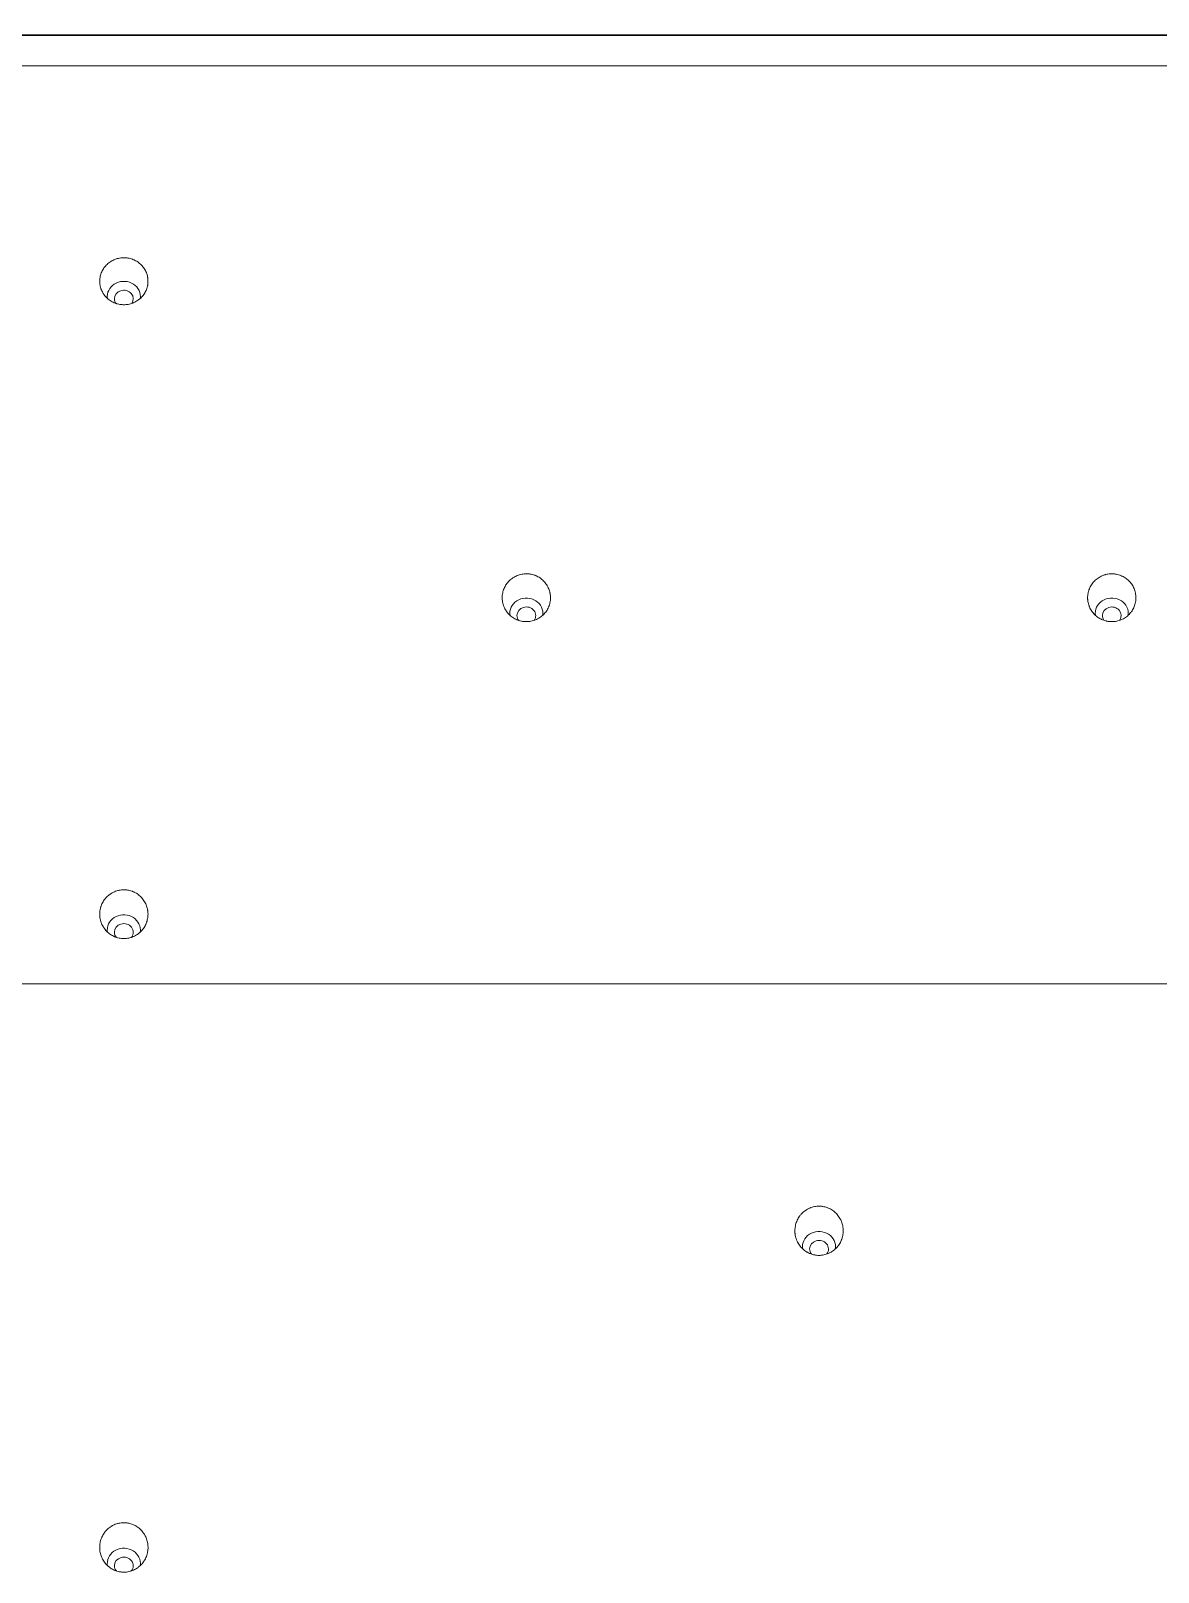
# Model space of a CAD drawing. Header units: millimetres. Extents: x 70151 to 230897, y 35202 to 113211.
# Drawn here: x 175017.6 to 175064, y 71217.3 to 71280.8 of the extents above; entities that cross this region are included whole.
import ezdxf

# ---------------------------------------------------------------- set-up
doc = ezdxf.new("R2010")
doc.units = ezdxf.units.MM
doc.header["$LTSCALE"] = 50
doc.layers.add('2-con', color=2, linetype='Continuous')
doc.layers.add('mark-B', color=2, linetype='Continuous', lineweight=20)

# ---------------------------------------------------------------- blocks, each defined once
blk = doc.blocks.new('무풍1way 일반')
at = {"layer": 'mark-B'}
for p, q in [((-439.258, -500.218), (439.258, -500.218)), ((-439.258, -500.239), (439.258, -500.239))]:
    blk.add_line(p, q, dxfattribs=at)
for centre, major_axis, start_param, end_param in [((-369.017, -437.3), (-0.681, 0), 0, 3.312518), ((-369.017, -437.3), (-0.681, 0), 6.160467, 6.283185), ((-369.017, -437.203), (0.387, 0), 2.475078, 6.283185), ((-369.017, -437.203), (0.387, 0), 0, 0.649326), ((-397.635, -450.247), (0.387, 0), 2.532313, 6.283185), ((-397.635, -450.247), (0.387, 0), 0, 0.614383), ((-397.635, -450.344), (-0.681, 0), 0, 3.289247), ((-397.635, -450.344), (-0.681, 0), 6.147509, 6.283185), ((-369.017, -463.388), (-0.681, 0), 0, 3.288756), ((-369.017, -463.388), (-0.681, 0), 6.146921, 6.283185), ((-369.017, -463.291), (0.387, 0), 2.502574, 6.283185), ((-369.017, -463.291), (0.387, 0), 0, 0.658559), ((-409.685, -476.432), (-0.681, 0), 0, 3.280513), ((-409.685, -476.432), (-0.681, 0), 6.164688, 6.283185), ((-409.685, -476.335), (0.387, 0), 2.579156, 6.283185), ((-409.685, -476.335), (0.387, 0), 0, 0.552333), ((-385.586, -476.432), (-0.681, 0), 0, 3.281785), ((-385.586, -476.432), (-0.681, 0), 6.156931, 6.283185), ((-385.586, -476.335), (0.387, 0), 2.533002, 6.283185), ((-385.586, -476.335), (0.387, 0), 0, 0.623906), ((-369.017, -489.476), (-0.681, 0), 0, 3.274917), ((-369.017, -489.476), (-0.681, 0), 6.167829, 6.283185), ((-369.017, -489.379), (0.387, 0), 2.562365, 6.283185), ((-369.017, -489.379), (0.387, 0), 0, 0.586098)]:
    blk.add_ellipse(centre, major_axis=major_axis, ratio=0.913545, start_param=start_param, end_param=end_param, dxfattribs=at)
for points, degree, knots in [([(-368.024, -437.897), (-368.02, -437.963), (-368.026, -438.093), (-368.055, -438.22), (-368.081, -438.298), (-368.086, -438.314), (-368.098, -438.344), (-368.117, -438.39), (-368.154, -438.463), (-368.188, -438.519), (-368.216, -438.559), (-368.226, -438.572), (-368.246, -438.598), (-368.257, -438.611), (-368.31, -438.674), (-368.358, -438.72), (-368.435, -438.781), (-368.462, -438.8), (-368.504, -438.827), (-368.518, -438.836), (-368.547, -438.852), (-368.562, -438.86), (-368.635, -438.897), (-368.697, -438.921), (-368.777, -438.943), (-368.793, -438.947), (-368.825, -438.954), (-368.842, -438.957), (-368.891, -438.965), (-368.924, -438.969), (-369.023, -438.975), (-369.089, -438.973), (-369.172, -438.961), (-369.188, -438.958), (-369.221, -438.952), (-369.27, -438.941), (-369.348, -438.917), (-369.409, -438.891), (-369.454, -438.87), (-369.469, -438.862), (-369.499, -438.846), (-369.513, -438.838), (-369.584, -438.795), (-369.636, -438.755), (-369.697, -438.699), (-369.708, -438.688), (-369.732, -438.664), (-369.743, -438.652), (-369.776, -438.615), (-369.797, -438.589), (-369.854, -438.509), (-369.888, -438.453), (-369.93, -438.363), (-369.942, -438.333), (-369.964, -438.271), (-369.983, -438.208), (-369.996, -438.144), (-370.006, -438.079), (-370.009, -438.046), (-370.015, -437.948), (-370.012, -437.883), (-369.999, -437.786), (-369.993, -437.753), (-369.982, -437.705), (-369.978, -437.689), (-369.969, -437.657), (-369.965, -437.642), (-369.939, -437.564), (-369.912, -437.504), (-369.872, -437.433), (-369.864, -437.419), (-369.846, -437.391), (-369.837, -437.377), (-369.809, -437.336), (-369.789, -437.31), (-369.725, -437.235), (-369.678, -437.19), (-369.613, -437.138), (-369.599, -437.128), (-369.572, -437.109), (-369.531, -437.081), (-369.46, -437.04), (-369.399, -437.014), (-369.353, -436.996), (-369.337, -436.99), (-369.306, -436.98), (-369.29, -436.975), (-369.209, -436.953), (-369.144, -436.942), (-369.045, -436.936), (-369.012, -436.936), (-368.962, -436.938), (-368.945, -436.939), (-368.912, -436.942), (-368.896, -436.944), (-368.814, -436.955), (-368.75, -436.971), (-368.671, -437), (-368.656, -437.006), (-368.625, -437.019), (-368.579, -437.039), (-368.507, -437.078), (-368.453, -437.116), (-368.413, -437.145), (-368.4, -437.156), (-368.375, -437.177), (-368.362, -437.188), (-368.301, -437.244), (-368.258, -437.294), (-368.2, -437.373), (-368.182, -437.401), (-368.148, -437.458), (-368.133, -437.487), (-368.091, -437.576), (-368.07, -437.638), (-368.046, -437.734), (-368.039, -437.766), (-368.029, -437.831), (-368.026, -437.864), (-368.024, -437.897)], 3, [0, 0, 0, 0, 0.03125, 0.0625, 0.0625, 0.070312, 0.070312, 0.078125, 0.09375, 0.109375, 0.109375, 0.117187, 0.117187, 0.125, 0.125, 0.15625, 0.15625, 0.171875, 0.171875, 0.179687, 0.179687, 0.1875, 0.1875, 0.21875, 0.21875, 0.226562, 0.226562, 0.234375, 0.234375, 0.25, 0.25, 0.28125, 0.28125, 0.289062, 0.289062, 0.296875, 0.3125, 0.328125, 0.328125, 0.335937, 0.335937, 0.34375, 0.34375, 0.375, 0.375, 0.382812, 0.382812, 0.390625, 0.390625, 0.40625, 0.40625, 0.4375, 0.4375, 0.453125, 0.453125, 0.46875, 0.484375, 0.484375, 0.5, 0.5, 0.53125, 0.53125, 0.546875, 0.546875, 0.554687, 0.554687, 0.5625, 0.5625, 0.59375, 0.59375, 0.601562, 0.601562, 0.609375, 0.609375, 0.625, 0.625, 0.65625, 0.65625, 0.664062, 0.664062, 0.671875, 0.6875, 0.703125, 0.703125, 0.710937, 0.710937, 0.71875, 0.71875, 0.75, 0.75, 0.765625, 0.765625, 0.773437, 0.773437, 0.78125, 0.78125, 0.8125, 0.8125, 0.820312, 0.820312, 0.828125, 0.84375, 0.859375, 0.859375, 0.867187, 0.867187, 0.875, 0.875, 0.90625, 0.90625, 0.921875, 0.921875, 0.9375, 0.9375, 0.96875, 0.96875, 0.984375, 0.984375, 1, 1, 1, 1]), ([(-398.629, -450.941), (-398.625, -450.875), (-398.615, -450.811), (-398.592, -450.716), (-398.583, -450.685), (-398.566, -450.639), (-398.561, -450.624), (-398.548, -450.593), (-398.542, -450.578), (-398.507, -450.504), (-398.474, -450.447), (-398.417, -450.368), (-398.396, -450.342), (-398.363, -450.305), (-398.352, -450.293), (-398.329, -450.269), (-398.317, -450.258), (-398.257, -450.202), (-398.205, -450.163), (-398.135, -450.119), (-398.121, -450.111), (-398.091, -450.095), (-398.077, -450.088), (-398.032, -450.066), (-398.001, -450.053), (-397.909, -450.019), (-397.845, -450.003), (-397.762, -449.991), (-397.746, -449.989), (-397.713, -449.985), (-397.663, -449.982), (-397.581, -449.982), (-397.515, -449.989), (-397.466, -449.997), (-397.449, -450), (-397.417, -450.007), (-397.401, -450.011), (-397.321, -450.032), (-397.259, -450.055), (-397.185, -450.092), (-397.171, -450.1), (-397.142, -450.116), (-397.127, -450.124), (-397.085, -450.151), (-397.031, -450.189), (-396.981, -450.231), (-396.934, -450.276), (-396.911, -450.3), (-396.846, -450.375), (-396.808, -450.429), (-396.76, -450.514), (-396.745, -450.543), (-396.724, -450.588), (-396.718, -450.603), (-396.706, -450.633), (-396.7, -450.649), (-396.674, -450.726), (-396.659, -450.789), (-396.648, -450.87), (-396.646, -450.886), (-396.643, -450.919), (-396.642, -450.935), (-396.64, -450.985), (-396.64, -451.017), (-396.645, -451.115), (-396.655, -451.179), (-396.678, -451.274), (-396.688, -451.306), (-396.709, -451.368), (-396.722, -451.398), (-396.763, -451.486), (-396.795, -451.543), (-396.844, -451.61), (-396.854, -451.623), (-396.874, -451.649), (-396.906, -451.686), (-396.963, -451.745), (-397.013, -451.787), (-397.053, -451.817), (-397.066, -451.827), (-397.093, -451.845), (-397.107, -451.854), (-397.178, -451.898), (-397.237, -451.926), (-397.33, -451.96), (-397.361, -451.97), (-397.426, -451.987), (-397.459, -451.993), (-397.557, -452.008), (-397.622, -452.011), (-397.705, -452.006), (-397.722, -452.005), (-397.755, -452.001), (-397.805, -451.995), (-397.885, -451.978), (-397.948, -451.958), (-397.994, -451.94), (-398.01, -451.934), (-398.04, -451.921), (-398.055, -451.914), (-398.13, -451.877), (-398.185, -451.842), (-398.263, -451.782), (-398.288, -451.76), (-398.337, -451.715), (-398.359, -451.691), (-398.424, -451.617), (-398.462, -451.564), (-398.503, -451.492), (-398.51, -451.478), (-398.525, -451.448), (-398.547, -451.404), (-398.577, -451.328), (-398.595, -451.266), (-398.606, -451.218), (-398.609, -451.202), (-398.615, -451.17), (-398.618, -451.154), (-398.629, -451.072), (-398.632, -451.007), (-398.629, -450.941)], 3, [0, 0, 0, 0, 0.03125, 0.03125, 0.046875, 0.046875, 0.054688, 0.054688, 0.0625, 0.0625, 0.09375, 0.09375, 0.109375, 0.109375, 0.117188, 0.117188, 0.125, 0.125, 0.15625, 0.15625, 0.164063, 0.164063, 0.171875, 0.171875, 0.1875, 0.1875, 0.21875, 0.21875, 0.226563, 0.226563, 0.234375, 0.25, 0.265625, 0.265625, 0.273438, 0.273438, 0.28125, 0.28125, 0.3125, 0.3125, 0.320313, 0.320313, 0.328125, 0.328125, 0.34375, 0.359375, 0.359375, 0.375, 0.375, 0.40625, 0.40625, 0.421875, 0.421875, 0.429688, 0.429688, 0.4375, 0.4375, 0.46875, 0.46875, 0.476563, 0.476563, 0.484375, 0.484375, 0.5, 0.5, 0.53125, 0.53125, 0.546875, 0.546875, 0.5625, 0.5625, 0.59375, 0.59375, 0.601563, 0.601563, 0.609375, 0.625, 0.640625, 0.640625, 0.648438, 0.648438, 0.65625, 0.65625, 0.6875, 0.6875, 0.703125, 0.703125, 0.71875, 0.71875, 0.75, 0.75, 0.757812, 0.757812, 0.765625, 0.78125, 0.796875, 0.796875, 0.804687, 0.804687, 0.8125, 0.8125, 0.84375, 0.84375, 0.859375, 0.859375, 0.875, 0.875, 0.90625, 0.90625, 0.914062, 0.914062, 0.921875, 0.9375, 0.953125, 0.953125, 0.960937, 0.960937, 0.96875, 0.96875, 1, 1, 1, 1]), ([(-368.024, -463.985), (-368.021, -464.05), (-368.024, -464.115), (-368.038, -464.211), (-368.044, -464.243), (-368.055, -464.29), (-368.059, -464.306), (-368.069, -464.337), (-368.074, -464.353), (-368.1, -464.43), (-368.128, -464.488), (-368.177, -464.572), (-368.194, -464.6), (-368.223, -464.64), (-368.233, -464.653), (-368.254, -464.678), (-368.264, -464.691), (-368.318, -464.752), (-368.366, -464.796), (-368.431, -464.846), (-368.444, -464.856), (-368.471, -464.874), (-368.485, -464.883), (-368.528, -464.909), (-368.556, -464.925), (-368.645, -464.968), (-368.706, -464.991), (-368.787, -465.012), (-368.803, -465.015), (-368.835, -465.022), (-368.884, -465.031), (-368.966, -465.039), (-369.032, -465.039), (-369.081, -465.037), (-369.098, -465.036), (-369.131, -465.032), (-369.147, -465.03), (-369.229, -465.018), (-369.293, -465.002), (-369.37, -464.974), (-369.385, -464.968), (-369.416, -464.955), (-369.431, -464.948), (-369.476, -464.927), (-369.505, -464.911), (-369.588, -464.86), (-369.641, -464.82), (-369.701, -464.764), (-369.713, -464.753), (-369.736, -464.729), (-369.77, -464.694), (-369.82, -464.63), (-369.856, -464.576), (-369.889, -464.52), (-369.905, -464.49), (-369.946, -464.402), (-369.967, -464.341), (-369.987, -464.262), (-369.99, -464.246), (-369.996, -464.214), (-369.999, -464.198), (-370.006, -464.15), (-370.009, -464.117), (-370.014, -464.021), (-370.011, -463.956), (-369.997, -463.859), (-369.991, -463.827), (-369.976, -463.764), (-369.967, -463.733), (-369.935, -463.641), (-369.908, -463.582), (-369.858, -463.497), (-369.84, -463.47), (-369.802, -463.417), (-369.762, -463.366), (-369.716, -463.319), (-369.681, -463.286), (-369.668, -463.275), (-369.643, -463.254), (-369.63, -463.243), (-369.565, -463.193), (-369.509, -463.159), (-369.421, -463.116), (-369.39, -463.103), (-369.344, -463.086), (-369.328, -463.08), (-369.296, -463.07), (-369.281, -463.066), (-369.201, -463.045), (-369.136, -463.035), (-369.053, -463.031), (-369.037, -463.03), (-369.004, -463.03), (-368.954, -463.031), (-368.872, -463.039), (-368.807, -463.052), (-368.76, -463.064), (-368.744, -463.069), (-368.712, -463.079), (-368.696, -463.084), (-368.618, -463.112), (-368.559, -463.141), (-368.475, -463.192), (-368.448, -463.21), (-368.395, -463.25), (-368.37, -463.271), (-368.298, -463.338), (-368.255, -463.387), (-368.207, -463.453), (-368.197, -463.466), (-368.179, -463.494), (-368.153, -463.536), (-368.116, -463.607), (-368.091, -463.667), (-368.075, -463.713), (-368.07, -463.729), (-368.061, -463.76), (-368.056, -463.776), (-368.037, -463.855), (-368.027, -463.92), (-368.024, -463.985)], 3, [0, 0, 0, 0, 0.03125, 0.03125, 0.046875, 0.046875, 0.054687, 0.054687, 0.0625, 0.0625, 0.09375, 0.09375, 0.109375, 0.109375, 0.117188, 0.117188, 0.125, 0.125, 0.15625, 0.15625, 0.164063, 0.164063, 0.171875, 0.171875, 0.1875, 0.1875, 0.21875, 0.21875, 0.226563, 0.226563, 0.234375, 0.25, 0.265625, 0.265625, 0.273437, 0.273437, 0.28125, 0.28125, 0.3125, 0.3125, 0.320312, 0.320312, 0.328125, 0.328125, 0.34375, 0.34375, 0.375, 0.375, 0.382812, 0.382812, 0.390625, 0.40625, 0.421875, 0.421875, 0.4375, 0.4375, 0.46875, 0.46875, 0.476562, 0.476562, 0.484375, 0.484375, 0.5, 0.5, 0.53125, 0.53125, 0.546875, 0.546875, 0.5625, 0.5625, 0.59375, 0.59375, 0.609375, 0.609375, 0.625, 0.640625, 0.640625, 0.648438, 0.648438, 0.65625, 0.65625, 0.6875, 0.6875, 0.703125, 0.703125, 0.710938, 0.710938, 0.71875, 0.71875, 0.75, 0.75, 0.757813, 0.757813, 0.765625, 0.78125, 0.796875, 0.796875, 0.804688, 0.804688, 0.8125, 0.8125, 0.84375, 0.84375, 0.859375, 0.859375, 0.875, 0.875, 0.90625, 0.90625, 0.914063, 0.914063, 0.921875, 0.9375, 0.953125, 0.953125, 0.960938, 0.960938, 0.96875, 0.96875, 1, 1, 1, 1]), ([(-410.678, -477.029), (-410.676, -476.965), (-410.667, -476.901), (-410.644, -476.809), (-410.635, -476.778), (-410.614, -476.717), (-410.602, -476.687), (-410.561, -476.599), (-410.529, -476.544), (-410.472, -476.466), (-410.452, -476.441), (-410.409, -476.392), (-410.386, -476.369), (-410.314, -476.303), (-410.263, -476.264), (-410.179, -476.213), (-410.15, -476.197), (-410.091, -476.168), (-410.031, -476.143), (-409.969, -476.123), (-409.906, -476.107), (-409.874, -476.1), (-409.776, -476.085), (-409.71, -476.081), (-409.612, -476.085), (-409.579, -476.088), (-409.531, -476.094), (-409.514, -476.097), (-409.482, -476.103), (-409.466, -476.107), (-409.386, -476.126), (-409.324, -476.147), (-409.25, -476.182), (-409.235, -476.189), (-409.206, -476.204), (-409.192, -476.212), (-409.15, -476.237), (-409.122, -476.255), (-409.044, -476.312), (-408.995, -476.355), (-408.907, -476.451), (-408.868, -476.503), (-408.818, -476.585), (-408.803, -476.613), (-408.781, -476.657), (-408.775, -476.671), (-408.762, -476.701), (-408.756, -476.716), (-408.728, -476.792), (-408.712, -476.853), (-408.7, -476.932), (-408.698, -476.948), (-408.694, -476.98), (-408.693, -476.996), (-408.69, -477.044), (-408.69, -477.076), (-408.694, -477.172), (-408.703, -477.235), (-408.721, -477.313), (-408.725, -477.328), (-408.734, -477.359), (-408.749, -477.405), (-408.779, -477.479), (-408.809, -477.536), (-408.841, -477.591), (-408.859, -477.619), (-408.916, -477.697), (-408.959, -477.746), (-409.03, -477.811), (-409.055, -477.832), (-409.107, -477.871), (-409.134, -477.89), (-409.218, -477.941), (-409.276, -477.969), (-409.353, -477.998), (-409.368, -478.003), (-409.4, -478.013), (-409.416, -478.017), (-409.464, -478.03), (-409.496, -478.037), (-409.593, -478.052), (-409.658, -478.056), (-409.74, -478.053), (-409.757, -478.051), (-409.79, -478.049), (-409.839, -478.043), (-409.919, -478.028), (-409.982, -478.009), (-410.028, -477.993), (-410.044, -477.988), (-410.074, -477.975), (-410.09, -477.969), (-410.164, -477.934), (-410.22, -477.902), (-410.299, -477.844), (-410.324, -477.824), (-410.373, -477.781), (-410.396, -477.758), (-410.462, -477.687), (-410.501, -477.635), (-410.543, -477.567), (-410.551, -477.552), (-410.567, -477.524), (-410.589, -477.481), (-410.62, -477.407), (-410.639, -477.347), (-410.651, -477.3), (-410.655, -477.285), (-410.662, -477.253), (-410.665, -477.237), (-410.677, -477.158), (-410.681, -477.094), (-410.678, -477.029)], 3, [0, 0, 0, 0, 0.03125, 0.03125, 0.046875, 0.046875, 0.0625, 0.0625, 0.09375, 0.09375, 0.109375, 0.109375, 0.125, 0.125, 0.15625, 0.15625, 0.171875, 0.171875, 0.1875, 0.203125, 0.203125, 0.21875, 0.21875, 0.25, 0.25, 0.265625, 0.265625, 0.273437, 0.273437, 0.28125, 0.28125, 0.3125, 0.3125, 0.320312, 0.320312, 0.328125, 0.328125, 0.34375, 0.34375, 0.375, 0.375, 0.40625, 0.40625, 0.421875, 0.421875, 0.429687, 0.429687, 0.4375, 0.4375, 0.46875, 0.46875, 0.476562, 0.476562, 0.484375, 0.484375, 0.5, 0.5, 0.53125, 0.53125, 0.539062, 0.539062, 0.546875, 0.5625, 0.578125, 0.578125, 0.59375, 0.59375, 0.625, 0.625, 0.640625, 0.640625, 0.65625, 0.65625, 0.6875, 0.6875, 0.695313, 0.695313, 0.703125, 0.703125, 0.71875, 0.71875, 0.75, 0.75, 0.757813, 0.757813, 0.765625, 0.78125, 0.796875, 0.796875, 0.804688, 0.804688, 0.8125, 0.8125, 0.84375, 0.84375, 0.859375, 0.859375, 0.875, 0.875, 0.90625, 0.90625, 0.914063, 0.914063, 0.921875, 0.9375, 0.953125, 0.953125, 0.960938, 0.960938, 0.96875, 0.96875, 1, 1, 1, 1]), ([(-384.592, -477.029), (-384.59, -477.094), (-384.593, -477.157), (-384.608, -477.252), (-384.614, -477.283), (-384.631, -477.345), (-384.64, -477.376), (-384.673, -477.466), (-384.701, -477.524), (-384.751, -477.606), (-384.77, -477.633), (-384.809, -477.685), (-384.83, -477.71), (-384.895, -477.781), (-384.943, -477.824), (-385.022, -477.881), (-385.05, -477.9), (-385.106, -477.933), (-385.135, -477.948), (-385.224, -477.989), (-385.285, -478.01), (-385.414, -478.041), (-385.479, -478.05), (-385.577, -478.054), (-385.61, -478.054), (-385.659, -478.051), (-385.675, -478.05), (-385.708, -478.047), (-385.725, -478.044), (-385.806, -478.032), (-385.869, -478.015), (-385.946, -477.987), (-385.961, -477.981), (-385.991, -477.968), (-386.006, -477.962), (-386.051, -477.94), (-386.079, -477.925), (-386.163, -477.874), (-386.214, -477.835), (-386.287, -477.769), (-386.309, -477.745), (-386.352, -477.697), (-386.393, -477.647), (-386.428, -477.593), (-386.461, -477.538), (-386.476, -477.509), (-386.516, -477.421), (-386.537, -477.361), (-386.556, -477.284), (-386.56, -477.268), (-386.566, -477.236), (-386.568, -477.22), (-386.575, -477.173), (-386.578, -477.141), (-386.582, -477.045), (-386.578, -476.982), (-386.566, -476.902), (-386.563, -476.886), (-386.556, -476.855), (-386.545, -476.808), (-386.522, -476.732), (-386.497, -476.673), (-386.469, -476.615), (-386.453, -476.587), (-386.403, -476.503), (-386.364, -476.452), (-386.299, -476.381), (-386.276, -476.358), (-386.227, -476.315), (-386.202, -476.294), (-386.123, -476.236), (-386.067, -476.203), (-385.993, -476.169), (-385.978, -476.163), (-385.947, -476.15), (-385.932, -476.144), (-385.885, -476.128), (-385.854, -476.119), (-385.759, -476.096), (-385.694, -476.086), (-385.611, -476.083), (-385.595, -476.083), (-385.562, -476.083), (-385.512, -476.084), (-385.431, -476.093), (-385.367, -476.106), (-385.319, -476.119), (-385.304, -476.123), (-385.272, -476.133), (-385.256, -476.138), (-385.179, -476.167), (-385.121, -476.195), (-385.037, -476.246), (-385.01, -476.264), (-384.958, -476.304), (-384.933, -476.324), (-384.861, -476.39), (-384.819, -476.438), (-384.771, -476.504), (-384.762, -476.517), (-384.744, -476.544), (-384.718, -476.585), (-384.681, -476.656), (-384.657, -476.716), (-384.641, -476.761), (-384.636, -476.776), (-384.627, -476.807), (-384.623, -476.823), (-384.604, -476.901), (-384.595, -476.965), (-384.592, -477.029)], 3, [0, 0, 0, 0, 0.03125, 0.03125, 0.046875, 0.046875, 0.0625, 0.0625, 0.09375, 0.09375, 0.109375, 0.109375, 0.125, 0.125, 0.15625, 0.15625, 0.171875, 0.171875, 0.1875, 0.1875, 0.21875, 0.21875, 0.25, 0.25, 0.265625, 0.265625, 0.273438, 0.273438, 0.28125, 0.28125, 0.3125, 0.3125, 0.320313, 0.320313, 0.328125, 0.328125, 0.34375, 0.34375, 0.375, 0.375, 0.390625, 0.390625, 0.40625, 0.421875, 0.421875, 0.4375, 0.4375, 0.46875, 0.46875, 0.476563, 0.476563, 0.484375, 0.484375, 0.5, 0.5, 0.53125, 0.53125, 0.539063, 0.539063, 0.546875, 0.5625, 0.578125, 0.578125, 0.59375, 0.59375, 0.625, 0.625, 0.640625, 0.640625, 0.65625, 0.65625, 0.6875, 0.6875, 0.695313, 0.695313, 0.703125, 0.703125, 0.71875, 0.71875, 0.75, 0.75, 0.757813, 0.757813, 0.765625, 0.78125, 0.796875, 0.796875, 0.804688, 0.804688, 0.8125, 0.8125, 0.84375, 0.84375, 0.859375, 0.859375, 0.875, 0.875, 0.90625, 0.90625, 0.914063, 0.914063, 0.921875, 0.9375, 0.953125, 0.953125, 0.960938, 0.960938, 0.96875, 0.96875, 1, 1, 1, 1]), ([(-368.024, -490.073), (-368.022, -490.137), (-368.026, -490.199), (-368.042, -490.292), (-368.049, -490.323), (-368.066, -490.384), (-368.076, -490.414), (-368.11, -490.503), (-368.139, -490.559), (-368.19, -490.64), (-368.208, -490.666), (-368.248, -490.716), (-368.269, -490.74), (-368.336, -490.81), (-368.384, -490.851), (-368.464, -490.907), (-368.492, -490.924), (-368.548, -490.956), (-368.606, -490.985), (-368.666, -491.008), (-368.713, -491.024), (-368.728, -491.028), (-368.76, -491.037), (-368.776, -491.041), (-368.856, -491.059), (-368.921, -491.068), (-369.018, -491.071), (-369.051, -491.07), (-369.1, -491.067), (-369.117, -491.065), (-369.149, -491.062), (-369.166, -491.059), (-369.246, -491.046), (-369.309, -491.03), (-369.385, -491.002), (-369.4, -490.996), (-369.431, -490.983), (-369.446, -490.976), (-369.49, -490.955), (-369.518, -490.939), (-369.601, -490.889), (-369.652, -490.85), (-369.724, -490.785), (-369.746, -490.762), (-369.789, -490.714), (-369.829, -490.665), (-369.864, -490.612), (-369.896, -490.557), (-369.911, -490.528), (-369.951, -490.442), (-369.971, -490.382), (-369.99, -490.306), (-369.993, -490.29), (-369.999, -490.259), (-370.001, -490.244), (-370.007, -490.196), (-370.01, -490.165), (-370.013, -490.071), (-370.009, -490.008), (-369.996, -489.93), (-369.993, -489.915), (-369.986, -489.884), (-369.974, -489.837), (-369.949, -489.763), (-369.924, -489.705), (-369.903, -489.663), (-369.895, -489.649), (-369.879, -489.621), (-369.871, -489.607), (-369.828, -489.539), (-369.789, -489.489), (-369.722, -489.42), (-369.699, -489.398), (-369.662, -489.367), (-369.65, -489.356), (-369.624, -489.336), (-369.611, -489.327), (-369.545, -489.28), (-369.489, -489.249), (-369.414, -489.216), (-369.399, -489.21), (-369.369, -489.198), (-369.353, -489.192), (-369.307, -489.177), (-369.275, -489.168), (-369.18, -489.146), (-369.116, -489.138), (-369.033, -489.135), (-369.017, -489.135), (-368.984, -489.136), (-368.935, -489.138), (-368.854, -489.147), (-368.79, -489.16), (-368.743, -489.173), (-368.727, -489.177), (-368.696, -489.187), (-368.68, -489.193), (-368.604, -489.221), (-368.546, -489.249), (-368.463, -489.3), (-368.436, -489.318), (-368.384, -489.357), (-368.359, -489.378), (-368.288, -489.443), (-368.246, -489.49), (-368.199, -489.555), (-368.189, -489.568), (-368.172, -489.595), (-368.146, -489.635), (-368.11, -489.706), (-368.086, -489.764), (-368.071, -489.809), (-368.066, -489.824), (-368.057, -489.854), (-368.053, -489.87), (-368.034, -489.947), (-368.026, -490.01), (-368.024, -490.073)], 3, [0, 0, 0, 0, 0.03125, 0.03125, 0.046875, 0.046875, 0.0625, 0.0625, 0.09375, 0.09375, 0.109375, 0.109375, 0.125, 0.125, 0.15625, 0.15625, 0.171875, 0.171875, 0.1875, 0.203125, 0.203125, 0.210938, 0.210938, 0.21875, 0.21875, 0.25, 0.25, 0.265625, 0.265625, 0.273438, 0.273438, 0.28125, 0.28125, 0.3125, 0.3125, 0.320313, 0.320313, 0.328125, 0.328125, 0.34375, 0.34375, 0.375, 0.375, 0.390625, 0.390625, 0.40625, 0.421875, 0.421875, 0.4375, 0.4375, 0.46875, 0.46875, 0.476563, 0.476563, 0.484375, 0.484375, 0.5, 0.5, 0.53125, 0.53125, 0.539063, 0.539063, 0.546875, 0.5625, 0.578125, 0.578125, 0.585938, 0.585938, 0.59375, 0.59375, 0.625, 0.625, 0.640625, 0.640625, 0.648438, 0.648438, 0.65625, 0.65625, 0.6875, 0.6875, 0.695313, 0.695313, 0.703125, 0.703125, 0.71875, 0.71875, 0.75, 0.75, 0.757813, 0.757813, 0.765625, 0.78125, 0.796875, 0.796875, 0.804688, 0.804688, 0.8125, 0.8125, 0.84375, 0.84375, 0.859375, 0.859375, 0.875, 0.875, 0.90625, 0.90625, 0.914063, 0.914063, 0.921875, 0.9375, 0.953125, 0.953125, 0.960938, 0.960938, 0.96875, 0.96875, 1, 1, 1, 1]), ([(443.19, -500.416), (442.614, -500.392), (442.325, -500.381), (441.845, -500.362), (441.459, -500.347), (440.998, -500.33), (440.594, -500.316), (440.141, -500.301), (439.728, -500.29), (438.805, -500.264), (437.997, -500.254), (437.552, -500.248), (437.131, -500.248), (437.037, -500.248), (436.729, -500.248), (436.637, -500.248), (436.451, -500.248), (432.803, -500.248), (422.416, -500.248), (401.641, -500.248), (360.092, -500.248), (276.994, -500.248), (221.595, -500.248), (221.531, -500.248), (0, -500.248), (-110.798, -500.248), (-276.994, -500.248), (-360.092, -500.248), (-401.641, -500.248), (-422.416, -500.248), (-432.803, -500.248), (-437.131, -500.248), (-437.997, -500.248), (-438.124, -500.248), (-438.213, -500.248), (-438.324, -500.248), (-438.64, -500.25), (-438.863, -500.253), (-439.279, -500.259), (-439.728, -500.271), (-440.14, -500.282), (-440.594, -500.299), (-440.997, -500.314), (-441.459, -500.334), (-441.844, -500.351), (-442.325, -500.374), (-442.613, -500.387), (-443.191, -500.416)], 2, [0, 0, 0, 0.000977, 0.000977, 0.001953, 0.001953, 0.00293, 0.00293, 0.003906, 0.003906, 0.005859, 0.005859, 0.006836, 0.006836, 0.007115, 0.007394, 0.007394, 0.007812, 0.015625, 0.03125, 0.0625, 0.125, 0.25, 0.25, 0.5, 0.5, 0.75, 0.875, 0.9375, 0.96875, 0.984375, 0.992188, 0.994141, 0.994141, 0.994385, 0.994385, 0.994629, 0.995117, 0.995117, 0.996094, 0.996094, 0.99707, 0.99707, 0.998047, 0.998047, 0.999023, 0.999023, 1, 1, 1]), ([(443.19, -500.416), (442.614, -500.392), (442.325, -500.381), (441.845, -500.362), (441.459, -500.347), (440.998, -500.33), (440.594, -500.316), (440.141, -500.301), (439.728, -500.29), (438.805, -500.264), (437.997, -500.254), (437.552, -500.248), (437.131, -500.248), (437.037, -500.248), (436.729, -500.248), (436.637, -500.248), (436.451, -500.248), (432.803, -500.248), (422.416, -500.248), (401.641, -500.248), (360.092, -500.248), (276.994, -500.248), (221.595, -500.248), (221.531, -500.248), (0, -500.248), (-110.798, -500.248), (-276.994, -500.248), (-360.092, -500.248), (-401.641, -500.248), (-422.416, -500.248), (-432.803, -500.248), (-437.131, -500.248), (-437.997, -500.248), (-438.124, -500.248), (-438.213, -500.248), (-438.324, -500.248), (-438.64, -500.25), (-438.863, -500.253), (-439.279, -500.259), (-439.728, -500.271), (-440.14, -500.282), (-440.594, -500.299), (-440.997, -500.314), (-441.459, -500.334), (-441.844, -500.351), (-442.325, -500.374), (-442.613, -500.387), (-443.191, -500.416)], 2, [0, 0, 0, 0.000977, 0.000977, 0.001953, 0.001953, 0.00293, 0.00293, 0.003906, 0.003906, 0.005859, 0.005859, 0.006836, 0.006836, 0.007115, 0.007394, 0.007394, 0.007812, 0.015625, 0.03125, 0.0625, 0.125, 0.25, 0.25, 0.5, 0.5, 0.75, 0.875, 0.9375, 0.96875, 0.984375, 0.992188, 0.994141, 0.994141, 0.994385, 0.994385, 0.994629, 0.995117, 0.995117, 0.996094, 0.996094, 0.99707, 0.99707, 0.998047, 0.998047, 0.999023, 0.999023, 1, 1, 1])]:
    blk.add_open_spline(points, degree=degree, knots=knots, dxfattribs=at)
for points in [[(-439.141, -461.163), (-292.761, -461.163), (-146.38, -461.163), (0, -461.163)], [(0, -498.971), (-146.42, -498.971), (-292.839, -498.971), (-439.259, -498.971)]]:
    blk.add_open_spline(points, degree=3, dxfattribs=at)
blk = doc.blocks.new('dpdjzjs')
at = {"layer": 'mark-B', "rotation": 180}
blk.add_blockref('무풍1way 일반', (174652.415, 90772.437), dxfattribs=at)

msp = doc.modelspace()

# ---------------------------------------------------------------- block references
at = {"layer": '2-con'}
msp.add_blockref('dpdjzjs', (0, -19992.043), dxfattribs=at)

doc.saveas('drawing.dxf')
